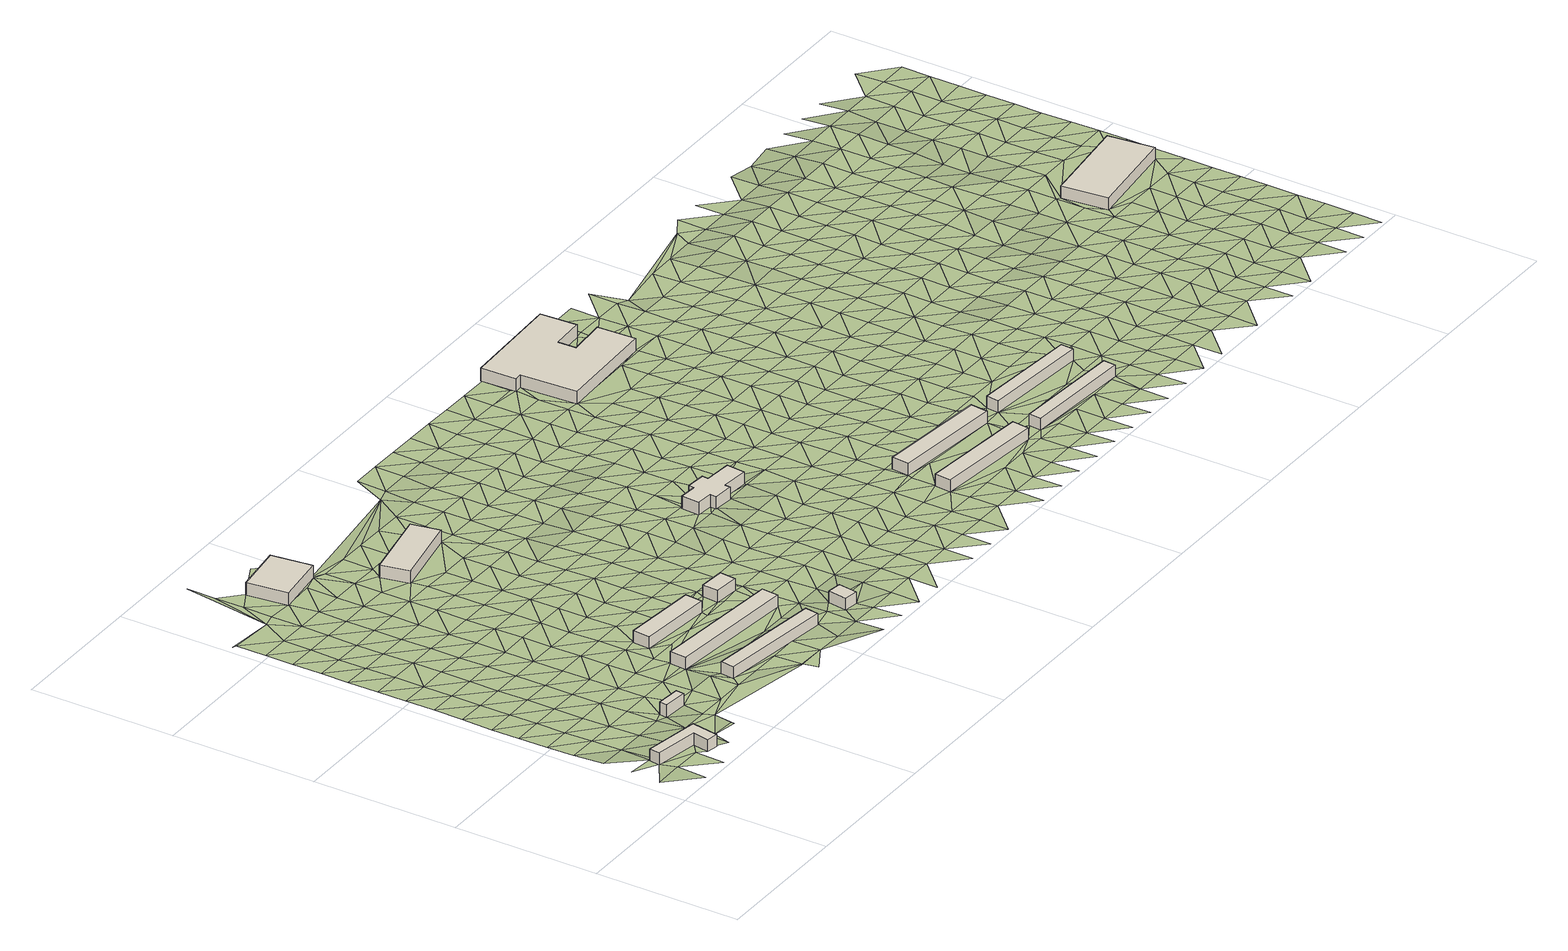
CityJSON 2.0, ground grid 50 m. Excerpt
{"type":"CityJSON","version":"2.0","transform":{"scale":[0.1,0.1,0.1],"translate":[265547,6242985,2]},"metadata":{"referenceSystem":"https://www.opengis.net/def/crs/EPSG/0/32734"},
"CityObjects":{
"building1":{"type":"Building","attributes":{"building":"transportation","building:levels":"1","footprint":{"type":"Polygon"},"plus_code":"C5XGXFXV+XVR","ground_height":4.85,"building_height":4.1,"roof_height":8.95},"geometry":[{"type":"Solid","lod":"1","boundaries":[[[[0,1,2,3]],[[1,4,5,2]],[[4,6,7,5]],[[6,8,9,7]],[[8,10,11,9]],[[10,0,3,11]],[[3,2,5,7,9,11]],[[10,8,6,4,1,0]]]]}]},
"building2":{"type":"Building","attributes":{"building":"transportation","building:levels":"1","footprint":{"type":"Polygon"},"plus_code":"C6X8XCX4+XVR","ground_height":4.51,"building_height":4.1,"roof_height":8.61},"geometry":[{"type":"Solid","lod":"1","boundaries":[[[[12,13,14,15]],[[13,16,17,14]],[[16,18,19,17]],[[18,12,15,19]],[[15,14,17,19]],[[18,16,13,12]]]]}]},
"building3":{"type":"Building","attributes":{"building":"industrial","building:levels":"1","footprint":{"type":"Polygon"},"plus_code":"C6X7X7XX+X3X","ground_height":3.92,"building_height":4.1,"roof_height":8.02},"geometry":[{"type":"Solid","lod":"1","boundaries":[[[[20,21,22,23]],[[21,24,25,22]],[[24,26,27,25]],[[26,28,29,27]],[[28,20,23,29]],[[23,22,25,27,29]],[[28,26,24,21,20]]]]}]},
"building4":{"type":"Building","attributes":{"building":"transportation","building:levels":"1","footprint":{"type":"Polygon"},"plus_code":"C8XHXHXJ+X8R","ground_height":4.51,"building_height":4.1,"roof_height":8.61},"geometry":[{"type":"Solid","lod":"1","boundaries":[[[[30,31,32,33]],[[31,34,35,32]],[[34,36,37,35]],[[36,30,33,37]],[[33,32,35,37]],[[36,34,31,30]]]]}]},
"building5":{"type":"Building","attributes":{"building":"transportation","building:levels":"1","footprint":{"type":"Polygon"},"plus_code":"C8X8XQX5+X2V","ground_height":3.94,"building_height":4.1,"roof_height":8.04},"geometry":[{"type":"Solid","lod":"1","boundaries":[[[[38,39,40,41]],[[39,42,43,40]],[[42,44,45,43]],[[44,38,41,45]],[[41,40,43,45]],[[44,42,39,38]]]]}]},
"building6":{"type":"Building","attributes":{"building":"transportation","building:levels":"1","footprint":{"type":"Polygon"},"plus_code":"C8XHXRXC+X8X","ground_height":4.06,"building_height":4.1,"roof_height":8.16},"geometry":[{"type":"Solid","lod":"1","boundaries":[[[[46,47,48,49]],[[47,50,51,48]],[[50,52,53,51]],[[52,46,49,53]],[[49,48,51,53]],[[52,50,47,46]]]]}]},
"building7":{"type":"Building","attributes":{"building":"industrial","building:levels":"1","footprint":{"type":"Polygon"},"plus_code":"C8X2X2XF+X9X","ground_height":3.3,"building_height":4.1,"roof_height":7.4},"geometry":[{"type":"Solid","lod":"1","boundaries":[[[[54,55,56,57]],[[55,58,59,56]],[[58,60,61,59]],[[60,54,57,61]],[[57,56,59,61]],[[60,58,55,54]]]]}]},
"building8":{"type":"Building","attributes":{"building":"transportation","building:levels":"1","footprint":{"type":"Polygon"},"plus_code":"C9XHXPX6+X7W","ground_height":3.91,"building_height":4.1,"roof_height":8.01},"geometry":[{"type":"Solid","lod":"1","boundaries":[[[[62,63,64,65]],[[63,66,67,64]],[[66,68,69,67]],[[68,62,65,69]],[[65,64,67,69]],[[68,66,63,62]]]]}]},
"building9":{"type":"Building","attributes":{"building":"transportation","building:levels":"1","footprint":{"type":"Polygon"},"plus_code":"CCX7XCXG+XVX","ground_height":4.82,"building_height":4.1,"roof_height":8.92},"geometry":[{"type":"Solid","lod":"1","boundaries":[[[[70,71,72,73]],[[71,74,75,72]],[[74,76,77,75]],[[76,70,73,77]],[[73,72,75,77]],[[76,74,71,70]]]]}]},
"building10":{"type":"Building","attributes":{"building":"train_station","building:levels":"1","footprint":{"type":"Polygon"},"plus_code":"CFXWX7XV+X5W","ground_height":4.11,"building_height":4.1,"roof_height":8.21},"geometry":[{"type":"Solid","lod":"1","boundaries":[[[[78,79,80,81]],[[79,82,83,80]],[[82,84,85,83]],[[84,86,87,85]],[[86,88,89,87]],[[88,90,91,89]],[[90,92,93,91]],[[92,94,95,93]],[[94,96,97,95]],[[96,98,99,97]],[[98,100,101,99]],[[100,78,81,101]],[[81,80,83,85,87,89,91,93,95,97,99,101]],[[100,98,96,94,92,90,88,86,84,82,79,78]]]]}]},
"building11":{"type":"Building","attributes":{"building":"transportation","building:levels":"1","footprint":{"type":"Polygon"},"plus_code":"CJXVXPXR+X2W","ground_height":3.8,"building_height":4.1,"roof_height":7.9},"geometry":[{"type":"Solid","lod":"1","boundaries":[[[[102,103,104,105]],[[103,106,107,104]],[[106,108,109,107]],[[108,102,105,109]],[[105,104,107,109]],[[108,106,103,102]]]]}]},
"building12":{"type":"Building","attributes":{"building":"transportation","building:levels":"1","footprint":{"type":"Polygon"},"plus_code":"CJXXX7X3+XRX","ground_height":3.8,"building_height":4.1,"roof_height":7.9},"geometry":[{"type":"Solid","lod":"1","boundaries":[[[[110,111,112,113]],[[111,114,115,112]],[[114,116,117,115]],[[116,110,113,117]],[[113,112,115,117]],[[116,114,111,110]]]]}]},
"building13":{"type":"Building","attributes":{"building":"industrial","building:levels":"1","footprint":{"type":"Polygon"},"plus_code":"CHXMXHXW+XMV","ground_height":2.96,"building_height":4.1,"roof_height":7.06},"geometry":[{"type":"Solid","lod":"1","boundaries":[[[[118,119,120,121]],[[119,122,123,120]],[[122,124,125,123]],[[124,126,127,125]],[[126,128,129,127]],[[128,130,131,129]],[[130,132,133,131]],[[132,134,135,133]],[[134,136,137,135]],[[136,118,121,137]],[[121,120,123,125,127,129,131,133,135,137]],[[136,134,132,130,128,126,124,122,119,118]]]]}]},
"building14":{"type":"Building","attributes":{"building":"transportation","building:levels":"1","footprint":{"type":"Polygon"},"plus_code":"CQX4XCX5+X9X","ground_height":3.75,"building_height":4.1,"roof_height":7.85},"geometry":[{"type":"Solid","lod":"1","boundaries":[[[[138,139,140,141]],[[139,142,143,140]],[[142,144,145,143]],[[144,138,141,145]],[[141,140,143,145]],[[144,142,139,138]]]]}]},
"building15":{"type":"Building","attributes":{"building":"transportation","building:levels":"1","footprint":{"type":"Polygon"},"plus_code":"CQX5XQXV+X8V","ground_height":3.78,"building_height":4.1,"roof_height":7.88},"geometry":[{"type":"Solid","lod":"1","boundaries":[[[[146,147,148,149]],[[147,150,151,148]],[[150,152,153,151]],[[152,146,149,153]],[[149,148,151,153]],[[152,150,147,146]]]]}]},
"building16":{"type":"Building","attributes":{"building":"industrial","building:levels":"1","footprint":{"type":"Polygon"},"plus_code":"C4XVX5X9+XCW","ground_height":3.7,"building_height":4.1,"roof_height":7.8},"geometry":[{"type":"Solid","lod":"1","boundaries":[[[[154,155,156,157]],[[155,158,159,156]],[[158,160,161,159]],[[160,154,157,161]],[[157,156,159,161]],[[160,158,155,154]]]]}]},
"terrain1":{"type":"TINRelief","geometry":[{"type":"CompositeSurface","lod":"1","boundaries":[[[162,163,164]],[[165,163,162]],[[166,165,167]],[[168,169,170]],[[170,169,167]],[[171,165,162]],[[172,168,173]],[[174,170,167]],[[173,168,170]],[[162,175,171]],[[174,167,176]],[[172,177,178]],[[170,174,176]],[[177,172,173]],[[8,165,171]],[[178,179,180]],[[181,173,170]],[[177,179,178]],[[182,176,167]],[[176,181,170]],[[10,8,171]],[[183,180,184]],[[185,177,173]],[[184,180,179]],[[181,185,173]],[[183,186,187]],[[179,177,188]],[[186,183,184]],[[189,181,176]],[[177,185,188]],[[190,191,192]],[[193,187,194]],[[182,191,190]],[[189,176,182]],[[184,179,195]],[[194,187,186]],[[196,190,192]],[[197,185,181]],[[190,196,182]],[[188,195,179]],[[198,193,199]],[[196,189,182]],[[189,197,181]],[[184,200,186]],[[199,193,194]],[[195,200,184]],[[198,201,202]],[[188,185,203]],[[197,204,185]],[[194,186,205]],[[201,198,199]],[[189,18,197]],[[189,196,206]],[[195,188,203]],[[200,205,186]],[[203,185,204]],[[207,196,208]],[[202,209,210]],[[16,197,18]],[[18,189,211]],[[206,196,207]],[[199,194,212]],[[197,16,204]],[[209,202,201]],[[200,195,213]],[[205,212,194]],[[206,211,189]],[[214,215,210]],[[213,195,203]],[[207,208,206]],[[214,210,209]],[[200,216,205]],[[201,199,217]],[[212,218,199]],[[16,219,204]],[[220,18,211]],[[221,222,215]],[[203,204,219]],[[216,200,213]],[[209,201,217]],[[221,215,214]],[[199,218,217]],[[212,205,223]],[[16,224,219]],[[225,226,222]],[[227,213,203]],[[228,211,206]],[[205,216,223]],[[209,229,214]],[[225,222,221]],[[228,220,211]],[[219,227,203]],[[218,212,230]],[[229,209,217]],[[216,213,231]],[[232,226,233]],[[223,230,212]],[[221,214,234]],[[235,224,220]],[[227,231,213]],[[218,236,217]],[[234,214,229]],[[228,235,220]],[[224,237,219]],[[238,223,216]],[[225,233,226]],[[230,236,218]],[[239,228,206]],[[225,221,240]],[[237,227,219]],[[231,238,216]],[[229,217,241]],[[224,235,237]],[[240,221,234]],[[230,223,242]],[[241,217,236]],[[238,242,223]],[[243,231,227]],[[234,229,244]],[[240,245,225]],[[227,237,246]],[[245,233,225]],[[247,236,230]],[[228,248,235]],[[244,229,241]],[[242,247,230]],[[243,227,246]],[[249,238,231]],[[234,250,240]],[[248,228,239]],[[237,235,251]],[[252,241,236]],[[250,234,244]],[[239,206,253]],[[238,249,242]],[[245,254,233]],[[231,243,249]],[[247,252,236]],[[255,245,240]],[[235,248,251]],[[256,246,237]],[[254,257,233]],[[244,241,258]],[[255,240,250]],[[248,239,259]],[[252,258,241]],[[237,251,260]],[[261,233,257]],[[247,242,262]],[[256,237,260]],[[242,249,263]],[[254,245,264]],[[248,259,30]],[[243,246,265]],[[266,250,244]],[[245,255,267]],[[268,259,239]],[[251,248,30]],[[269,233,261]],[[256,270,246]],[[242,263,262]],[[258,266,244]],[[257,254,264]],[[245,267,264]],[[243,265,249]],[[271,252,247]],[[260,251,256]],[[246,270,265]],[[250,272,255]],[[30,273,251]],[[252,271,258]],[[257,274,261]],[[247,262,271]],[[266,272,250]],[[239,275,268]],[[276,263,249]],[[257,264,274]],[[255,277,267]],[[276,249,265]],[[278,259,268]],[[275,239,253]],[[272,277,255]],[[279,270,256]],[[280,265,270]],[[266,258,281]],[[258,271,282]],[[263,283,262]],[[276,284,263]],[[267,285,264]],[[286,273,30]],[[251,273,286]],[[270,279,280]],[[277,287,267]],[[258,282,281]],[[265,288,276]],[[288,265,280]],[[262,283,271]],[[289,272,266]],[[263,284,283]],[[278,268,275]],[[287,285,267]],[[272,289,277]],[[266,281,289]],[[259,278,290]],[[282,271,291]],[[279,256,292]],[[276,288,293]],[[284,276,293]],[[291,271,283]],[[253,294,295]],[[285,28,264]],[[275,253,295]],[[286,296,251]],[[292,280,279]],[[287,277,297]],[[275,295,278]],[[282,298,281]],[[277,289,299]],[[298,282,291]],[[28,285,287]],[[283,284,300]],[[277,299,297]],[[284,293,301]],[[274,302,303]],[[30,304,286]],[[281,305,289]],[[293,288,306]],[[290,307,259]],[[287,297,28]],[[284,301,300]],[[295,290,278]],[[305,281,298]],[[308,291,283]],[[299,289,309]],[[292,310,280]],[[298,291,308]],[[283,300,308]],[[311,289,305]],[[301,293,312]],[[251,296,313]],[[292,256,52]],[[314,20,28]],[[28,297,314]],[[297,299,315]],[[309,289,311]],[[293,306,312]],[[38,306,288]],[[290,295,316]],[[317,305,298]],[[299,309,315]],[[298,308,317]],[[318,314,297]],[[304,296,286]],[[300,301,319]],[[301,312,320]],[[314,321,20]],[[315,318,297]],[[322,311,305]],[[300,319,308]],[[301,320,319]],[[317,322,305]],[[323,316,295]],[[292,324,310]],[[307,290,316]],[[306,325,312]],[[309,311,326]],[[321,314,318]],[[317,308,327]],[[322,326,311]],[[325,306,38]],[[328,320,312]],[[327,308,319]],[[304,329,296]],[[324,292,52]],[[312,325,328]],[[318,315,330]],[[329,313,296]],[[331,307,316]],[[332,310,324]],[[333,322,317]],[[317,327,334]],[[316,323,331]],[[319,320,335]],[[328,336,320]],[[38,310,62]],[[337,321,318]],[[317,334,333]],[[304,307,338]],[[324,339,332]],[[319,335,327]],[[340,326,322]],[[341,325,38]],[[320,336,335]],[[310,332,62]],[[309,326,342]],[[338,307,331]],[[341,328,325]],[[318,330,337]],[[304,343,329]],[[52,339,324]],[[322,333,340]],[[62,341,38]],[[344,334,327]],[[313,329,343]],[[330,315,54]],[[338,343,304]],[[328,345,336]],[[327,335,344]],[[74,338,331]],[[346,20,321]],[[345,328,341]],[[339,347,332]],[[348,74,331]],[[326,340,342]],[[349,335,336]],[[347,339,52]],[[333,334,350]],[[71,338,74]],[[351,52,313]],[[344,352,334]],[[348,331,353]],[[71,343,338]],[[351,313,343]],[[62,68,341]],[[349,336,345]],[[330,354,337]],[[340,333,350]],[[334,352,350]],[[335,355,344]],[[348,76,74]],[[356,347,52]],[[356,52,351]],[[341,357,345]],[[355,335,349]],[[358,343,71]],[[341,68,357]],[[54,354,330]],[[347,356,68]],[[337,346,321]],[[359,352,344]],[[343,360,351]],[[350,361,340]],[[361,342,340]],[[70,76,362]],[[349,345,363]],[[70,358,71]],[[344,355,359]],[[68,356,357]],[[364,76,348]],[[351,360,356]],[[345,357,363]],[[360,343,358]],[[365,355,349]],[[76,366,362]],[[367,350,352]],[[352,359,368]],[[364,348,369]],[[361,370,342]],[[366,70,362]],[[356,371,357]],[[363,365,349]],[[372,54,342]],[[350,367,361]],[[354,346,337]],[[76,364,366]],[[352,368,367]],[[371,356,360]],[[342,370,372]],[[373,354,54]],[[70,374,358]],[[359,355,375]],[[357,376,363]],[[365,375,355]],[[377,370,361]],[[54,372,373]],[[70,366,374]],[[357,371,376]],[[378,368,359]],[[358,379,360]],[[361,367,377]],[[380,365,363]],[[364,369,381]],[[375,378,359]],[[360,379,371]],[[380,363,376]],[[379,358,374]],[[354,373,346]],[[370,382,372]],[[364,381,366]],[[367,368,383]],[[370,377,384]],[[378,383,368]],[[373,372,382]],[[385,376,371]],[[375,365,386]],[[370,384,382]],[[387,365,380]],[[374,366,388]],[[377,367,389]],[[371,379,385]],[[386,365,387]],[[381,388,366]],[[383,389,367]],[[390,378,375]],[[391,380,376]],[[392,384,377]],[[382,393,373]],[[385,394,376]],[[393,346,373]],[[378,390,383]],[[374,395,379]],[[375,386,390]],[[388,396,374]],[[389,392,377]],[[397,381,398]],[[391,376,394]],[[399,387,380]],[[395,385,379]],[[395,374,396]],[[382,384,400]],[[381,397,388]],[[392,401,384]],[[393,402,346]],[[389,383,403]],[[380,391,399]],[[383,390,404]],[[382,400,393]],[[405,386,387]],[[406,394,385]],[[400,384,401]],[[346,402,407]],[[408,396,388]],[[383,404,403]],[[385,395,406]],[[386,405,390]],[[409,392,389]],[[405,387,399]],[[388,397,408]],[[410,402,393]],[[391,394,411]],[[392,409,401]],[[393,400,410]],[[394,406,412]],[[389,403,409]],[[404,390,413]],[[395,396,414]],[[396,408,415]],[[391,411,399]],[[411,394,412]],[[413,390,405]],[[416,407,402]],[[414,406,395]],[[402,410,417]],[[415,414,396]],[[400,401,418]],[[408,397,419]],[[404,420,403]],[[401,409,421]],[[405,399,422]],[[402,417,416]],[[420,404,413]],[[419,397,423]],[[400,418,410]],[[412,406,424]],[[418,401,421]],[[425,399,411]],[[425,422,399]],[[426,415,408]],[[403,427,409]],[[414,424,406]],[[413,405,428]],[[426,408,419]],[[428,405,422]],[[427,403,420]],[[429,411,412]],[[417,410,430]],[[421,409,431]],[[430,410,418]],[[424,429,412]],[[411,432,425]],[[433,414,415]],[[434,415,426]],[[431,409,427]],[[435,413,428]],[[436,422,425]],[[417,437,416]],[[438,420,413]],[[439,432,411]],[[429,439,411]],[[437,417,430]],[[433,415,434]],[[425,432,436]],[[418,421,440]],[[420,438,427]],[[441,424,414]],[[435,428,442]],[[421,431,443]],[[438,413,435]],[[444,442,428]],[[419,445,426]],[[419,446,447]],[[418,440,430]],[[424,441,429]],[[440,421,443]],[[442,448,435]],[[449,416,437]],[[414,433,441]],[[448,442,444]],[[445,434,426]],[[431,427,450]],[[419,447,445]],[[439,451,432]],[[450,427,438]],[[452,437,430]],[[439,429,453]],[[454,443,431]],[[452,430,440]],[[429,441,455]],[[456,435,448]],[[435,456,438]],[[433,434,457]],[[434,445,458]],[[450,454,431]],[[459,449,437]],[[439,453,451]],[[429,455,453]],[[433,457,441]],[[452,459,437]],[[457,434,458]],[[448,460,456]],[[443,461,440]],[[445,447,462]],[[438,463,450]],[[454,464,443]],[[451,465,466]],[[438,456,463]],[[462,447,467]],[[461,452,440]],[[468,455,441]],[[461,443,464]],[[449,459,469]],[[465,451,453]],[[470,458,445]],[[471,454,450]],[[468,441,457]],[[460,472,473]],[[474,466,465]],[[445,462,470]],[[471,450,463]],[[475,459,452]],[[456,460,476]],[[477,453,455]],[[478,464,454]],[[452,461,475]],[[468,479,455]],[[473,472,96]],[[476,463,456]],[[480,457,458]],[[470,481,458]],[[454,471,478]],[[473,476,460]],[[477,465,453]],[[462,467,482]],[[455,479,477]],[[483,469,459]],[[457,480,468]],[[459,475,484]],[[458,481,480]],[[461,464,485]],[[482,470,462]],[[486,474,465]],[[464,478,487]],[[471,463,488]],[[474,486,96]],[[483,459,484]],[[476,489,463]],[[461,485,475]],[[479,468,490]],[[485,464,487]],[[486,465,477]],[[96,491,473]],[[471,488,478]],[[488,463,489]],[[468,480,490]],[[492,481,470]],[[473,491,476]],[[470,482,493]],[[494,477,479]],[[484,475,495]],[[96,486,491]],[[470,493,492]],[[487,478,496]],[[485,495,475]],[[481,497,480]],[[479,490,494]],[[498,489,476]],[[488,496,478]],[[499,486,477]],[[484,500,483]],[[481,492,497]],[[476,491,498]],[[477,494,499]],[[495,500,484]],[[480,114,490]],[[485,487,501]],[[493,482,502]],[[496,503,487]],[[497,504,480]],[[486,505,491]],[[506,488,489]],[[489,498,507]],[[508,502,482]],[[480,504,114]],[[490,509,494]],[[501,487,503]],[[499,505,486]],[[500,510,483]],[[492,493,511]],[[512,495,485]],[[488,506,496]],[[506,489,507]],[[114,509,490]],[[498,491,513]],[[502,511,493]],[[514,499,494]],[[495,512,500]],[[485,501,512]],[[505,513,491]],[[515,503,496]],[[514,494,509]],[[516,507,498]],[[497,517,504]],[[496,506,515]],[[111,509,114]],[[513,516,498]],[[114,504,517]],[[518,505,499]],[[510,500,519]],[[511,520,492]],[[499,514,521]],[[500,512,522]],[[523,501,503]],[[506,507,524]],[[503,515,525]],[[505,518,513]],[[511,502,520]],[[499,521,518]],[[500,522,519]],[[526,509,111]],[[516,524,507]],[[502,527,528]],[[501,523,512]],[[514,509,526]],[[523,503,525]],[[529,515,506]],[[502,528,520]],[[524,529,506]],[[530,516,513]],[[513,518,531]],[[532,521,514]],[[533,525,515]],[[522,512,534]],[[535,512,523]],[[517,497,536]],[[526,537,514]],[[513,531,530]],[[529,533,515]],[[521,532,518]],[[526,111,538]],[[523,525,539]],[[522,540,519]],[[541,524,516]],[[514,537,532]],[[534,512,535]],[[520,108,492]],[[523,539,535]],[[524,541,529]],[[533,542,525]],[[516,530,541]],[[542,539,525]],[[540,522,534]],[[531,518,543]],[[528,544,520]],[[545,546,528]],[[116,114,517]],[[526,538,537]],[[543,518,532]],[[547,519,540]],[[535,539,548]],[[528,546,544]],[[548,534,535]],[[529,549,533]],[[497,550,536]],[[529,541,551]],[[534,547,540]],[[552,532,537]],[[530,531,553]],[[531,543,554]],[[549,542,533]],[[534,555,547]],[[537,538,552]],[[529,551,549]],[[530,553,541]],[[542,556,539]],[[538,111,110]],[[531,554,553]],[[532,557,543]],[[108,520,544]],[[532,552,557]],[[536,116,517]],[[558,544,546]],[[551,541,559]],[[542,549,556]],[[560,554,543]],[[559,541,553]],[[546,561,558]],[[538,562,552]],[[543,557,560]],[[549,551,563]],[[564,544,558]],[[563,551,559]],[[556,565,539]],[[108,544,564]],[[557,552,566]],[[567,553,554]],[[560,568,554]],[[569,556,549]],[[566,552,562]],[[538,110,562]],[[554,568,567]],[[549,563,569]],[[560,557,570]],[[571,559,553]],[[536,550,116]],[[570,557,566]],[[139,108,564]],[[558,572,564]],[[553,567,571]],[[569,573,556]],[[550,108,574]],[[575,568,560]],[[563,559,576]],[[577,572,558]],[[550,578,116]],[[574,108,139]],[[566,562,579]],[[550,574,578]],[[573,565,556]],[[565,580,539]],[[560,570,575]],[[576,569,563]],[[576,559,571]],[[579,562,110]],[[564,581,139]],[[572,581,564]],[[116,582,110]],[[567,568,583]],[[578,150,116]],[[568,575,584]],[[570,566,585]],[[569,586,573]],[[582,116,150]],[[578,574,587]],[[579,588,566]],[[567,583,571]],[[568,584,583]],[[569,576,586]],[[582,147,110]],[[150,578,587]],[[570,585,575]],[[566,588,585]],[[110,147,579]],[[573,589,565]],[[147,582,150]],[[571,590,576]],[[573,586,589]],[[591,139,581]],[[584,575,592]],[[581,572,591]],[[590,571,583]],[[572,593,594]],[[595,588,579]],[[596,597,598]],[[585,592,575]],[[579,147,595]],[[587,574,599]],[[586,576,600]],[[589,601,565]],[[572,594,591]],[[565,601,580]],[[600,576,590]],[[150,587,599]],[[602,583,584]],[[592,603,584]],[[604,585,588]],[[605,589,586]],[[606,598,597]],[[588,595,607]],[[608,139,591]],[[583,602,590]],[[584,603,602]],[[605,586,600]],[[585,604,592]],[[588,607,604]],[[595,147,609]],[[606,580,610]],[[611,601,589]],[[612,600,590]],[[589,605,613]],[[611,580,601]],[[614,603,592]],[[594,608,591]],[[615,150,599]],[[612,590,602]],[[616,617,594]],[[598,606,618]],[[607,595,609]],[[589,613,611]],[[592,604,614]],[[580,619,610]],[[620,605,600]],[[599,574,621]],[[594,617,608]],[[622,598,618]],[[610,619,606]],[[139,608,623]],[[612,620,600]],[[607,624,604]],[[602,603,625]],[[619,580,611]],[[603,614,626]],[[606,627,618]],[[624,607,609]],[[628,613,605]],[[625,612,602]],[[603,626,625]],[[620,629,605]],[[604,630,614]],[[622,618,627]],[[606,619,627]],[[613,628,611]],[[630,604,624]],[[147,146,609]],[[605,629,628]],[[152,150,615]],[[631,608,617]],[[626,614,632]],[[633,620,612]],[[612,625,634]],[[617,635,631]],[[619,611,636]],[[621,615,599]],[[632,614,630]],[[637,622,627]],[[609,638,624]],[[620,633,629]],[[636,611,628]],[[612,634,633]],[[626,639,625]],[[640,608,631]],[[609,641,638]],[[639,626,632]],[[642,630,624]],[[627,619,643]],[[644,628,629]],[[623,608,640]],[[619,636,645]],[[634,625,646]],[[629,633,644]],[[641,609,146]],[[630,642,632]],[[624,638,642]],[[619,645,643]],[[646,625,639]],[[631,623,640]],[[621,647,615]],[[628,648,636]],[[152,615,647]],[[634,649,633]],[[628,644,648]],[[650,623,631]],[[651,639,632]],[[627,643,652]],[[649,634,646]],[[653,650,631]],[[654,645,636]],[[638,641,655]],[[651,632,642]],[[633,656,644]],[[636,648,654]],[[657,643,645]],[[658,646,639]],[[623,659,621]],[[633,649,656]],[[641,146,655]],[[650,659,623]],[[647,621,660]],[[651,658,639]],[[643,657,652]],[[642,638,661]],[[645,662,657]],[[648,644,663]],[[654,662,645]],[[638,655,664]],[[152,647,660]],[[663,644,656]],[[659,660,621]],[[661,651,642]],[[649,646,665]],[[638,664,661]],[[658,666,646]],[[654,648,667]],[[146,152,668]],[[669,659,650]],[[646,666,665]],[[667,648,663]],[[660,668,152]],[[670,656,649]],[[671,655,146]],[[669,650,672]],[[673,662,654]],[[674,658,651]],[[671,664,655]],[[651,661,675]],[[676,660,659]],[[656,670,663]],[[654,667,673]],[[649,665,670]],[[671,146,668]],[[677,657,662]],[[658,674,666]],[[651,675,674]],[[659,669,676]],[[661,664,678]],[[662,673,679]],[[671,678,664]],[[680,667,663]],[[666,681,665]],[[660,682,668]],[[663,670,683]],[[660,676,684]],[[685,675,661]],[[669,672,686]],[[662,679,677]],[[681,666,674]],[[667,680,673]],[[671,668,682]],[[678,685,661]],[[663,683,680]],[[682,660,684]],[[665,687,670]],[[669,686,676]],[[674,675,688]],[[687,665,681]],[[679,673,689]],[[690,678,671]],[[685,688,675]],[[684,676,691]],[[692,683,670]],[[680,689,673]],[[690,671,682]],[[686,691,676]],[[692,670,687]],[[678,693,685]],[[694,681,674]],[[688,695,674]],[[696,677,679]],[[683,697,680]],[[689,698,679]],[[677,699,657]],[[693,678,690]],[[681,694,687]],[[682,684,700]],[[694,674,695]],[[691,701,684]],[[683,692,697]],[[702,688,685]],[[703,686,704]],[[679,698,696]],[[690,682,700]],[[702,685,693]],[[700,684,701]],[[705,689,680]],[[686,703,691]],[[692,687,706]],[[680,697,707]],[[708,695,688]],[[687,694,706]],[[689,705,698]],[[690,709,693]],[[680,707,705]],[[688,702,708]],[[710,701,691]],[[697,692,711]],[[700,709,690]],[[691,703,710]],[[706,711,692]],[[698,712,696]],[[694,695,713]],[[696,699,677]],[[695,708,714]],[[702,693,715]],[[716,707,697]],[[712,698,705]],[[709,717,693]],[[694,713,706]],[[701,718,700]],[[713,695,714]],[[701,710,719]],[[711,716,697]],[[702,715,708]],[[715,693,717]],[[705,707,720]],[[700,718,709]],[[696,712,721]],[[719,718,701]],[[710,703,722]],[[723,711,706]],[[716,720,707]],[[714,708,724]],[[723,706,713]],[[725,722,703]],[[696,721,699]],[[726,717,709]],[[715,724,708]],[[712,705,727]],[[728,719,710]],[[711,729,716]],[[720,730,705]],[[709,718,726]],[[722,728,710]],[[729,711,723]],[[721,712,727]],[[713,714,731]],[[727,705,730]],[[724,732,714]],[[733,715,717]],[[734,720,716]],[[719,735,718]],[[717,726,736]],[[723,713,731]],[[731,714,732]],[[728,735,719]],[[734,716,729]],[[715,733,724]],[[737,722,725]],[[733,717,736]],[[738,699,721]],[[739,730,720]],[[718,740,726]],[[738,721,727]],[[722,737,728]],[[723,741,729]],[[720,734,739]],[[735,740,718]],[[742,732,724]],[[731,741,723]],[[736,726,743]],[[724,733,742]],[[727,730,744]],[[745,699,738]],[[730,739,746]],[[740,743,726]],[[735,728,747]],[[734,729,748]],[[728,737,749]],[[741,750,729]],[[751,733,736]],[[738,727,744]],[[752,731,732]],[[744,730,746]],[[732,742,753]],[[734,748,739]],[[743,751,736]],[[728,749,747]],[[748,729,750]],[[731,752,741]],[[754,740,735]],[[752,732,753]],[[742,733,755]],[[738,756,745]],[[746,739,757]],[[740,754,743]],[[751,755,733]],[[756,738,744]],[[735,747,754]],[[749,737,758]],[[759,750,741]],[[748,757,739]],[[753,742,760]],[[741,752,759]],[[758,737,761]],[[755,760,742]],[[762,744,746]],[[763,751,743]],[[757,764,746]],[[743,754,765]],[[766,752,753]],[[749,767,747]],[[768,748,750]],[[749,758,769]],[[750,759,770]],[[751,763,755]],[[744,762,756]],[[762,746,764]],[[760,766,753]],[[743,765,763]],[[748,768,757]],[[747,767,754]],[[749,769,767]],[[768,750,770]],[[759,752,771]],[[772,760,755]],[[773,774,756]],[[766,771,752]],[[775,764,757]],[[765,754,776]],[[772,755,763]],[[773,756,762]],[[770,759,777]],[[778,769,758]],[[757,768,775]],[[776,754,767]],[[779,766,760]],[[771,777,759]],[[780,778,758]],[[772,779,760]],[[762,764,781]],[[763,765,782]],[[783,768,770]],[[764,775,784]],[[765,776,785]],[[767,769,786]],[[778,787,769]],[[777,783,770]],[[782,772,763]],[[781,773,762]],[[771,766,788]],[[781,764,784]],[[779,789,766]],[[765,785,782]],[[775,768,790]],[[767,786,776]],[[769,787,786]],[[766,789,788]],[[783,790,768]],[[791,777,771]],[[792,778,780]],[[784,775,793]],[[794,779,772]],[[795,785,776]],[[772,782,796]],[[773,781,797]],[[778,792,787]],[[777,791,783]],[[790,793,775]],[[771,788,791]],[[776,786,795]],[[779,794,789]],[[772,796,794]],[[773,797,798]],[[799,781,784]],[[785,800,782]],[[801,790,783]],[[793,799,784]],[[795,800,785]],[[789,802,788]],[[787,803,786]],[[787,792,804]],[[801,783,791]],[[805,797,781]],[[806,796,782]],[[802,789,794]],[[807,793,790]],[[803,795,786]],[[799,805,781]],[[787,804,803]],[[800,806,782]],[[788,808,791]],[[790,801,807]],[[794,796,809]],[[802,808,788]],[[798,797,810]],[[799,793,811]],[[812,800,795]],[[806,809,796]],[[805,813,797]],[[804,792,814]],[[811,793,807]],[[795,803,812]],[[810,797,813]],[[801,791,815]],[[808,816,791]],[[814,792,817]],[[818,802,794]],[[809,819,794]],[[805,799,820]],[[806,800,821]],[[801,815,807]],[[811,822,799]],[[815,791,816]],[[800,812,823]],[[804,824,803]],[[794,819,818]],[[804,814,825]],[[809,806,821]],[[826,808,802]],[[799,822,820]],[[800,823,821]],[[827,819,809]],[[828,813,805]],[[807,829,811]],[[803,824,812]],[[804,825,824]],[[808,826,816]],[[802,818,826]],[[829,807,815]],[[813,828,810]],[[819,827,154]],[[827,809,830]],[[805,820,828]],[[154,818,819]],[[831,822,811]],[[823,812,832]],[[821,830,809]],[[833,825,814]],[[815,816,834]],[[811,829,831]],[[824,832,812]],[[816,826,834]],[[814,835,833]],[[828,836,810]],[[822,837,820]],[[838,821,823]],[[839,829,815]],[[822,831,840]],[[832,841,823]],[[824,825,842]],[[818,154,843]],[[833,844,825]],[[834,839,815]],[[827,830,845]],[[820,837,828]],[[818,843,826]],[[822,840,837]],[[823,841,838]],[[845,830,821]],[[831,829,846]],[[824,842,832]],[[825,844,842]],[[843,834,826]],[[839,846,829]],[[836,828,847]],[[821,838,845]],[[848,840,831]],[[849,841,832]],[[837,847,828]],[[850,844,833]],[[851,839,834]],[[846,848,831]],[[832,842,849]],[[834,843,851]],[[833,852,850]],[[843,154,853]],[[837,840,854]],[[855,838,841]],[[848,856,840]],[[841,849,857]],[[827,845,858]],[[844,859,842]],[[860,846,839]],[[844,850,861]],[[839,851,862]],[[840,856,854]],[[841,857,855]],[[863,845,838]],[[864,847,837]],[[842,859,849]],[[844,861,859]],[[839,862,860]],[[865,848,846]],[[843,853,851]],[[847,864,866]],[[838,855,863]],[[837,854,864]],[[867,853,154]],[[848,865,856]],[[857,849,868]],[[846,860,865]],[[862,851,869]],[[849,859,868]],[[853,869,851]],[[857,870,855]],[[845,863,858]],[[856,871,854]],[[856,865,872]],[[870,857,868]],[[860,862,873]],[[869,874,862]],[[855,875,863]],[[854,871,864]],[[856,872,871]],[[860,873,865]],[[875,855,870]],[[862,874,873]],[[853,876,869]],[[864,877,878]],[[879,872,865]],[[858,863,880]],[[863,875,880]],[[864,871,877]],[[853,867,876]],[[881,874,869]],[[879,865,873]],[[869,876,881]],[[871,872,882]],[[879,883,872]],[[858,880,884]],[[858,884,867]],[[885,873,874]],[[874,881,886]],[[871,882,877]],[[872,883,882]],[[873,885,879]],[[867,887,876]],[[874,886,885]],[[888,867,884]],[[876,887,881]],[[877,889,890]],[[867,888,887]],[[883,879,891]],[[877,882,889]],[[886,881,892]],[[879,885,891]],[[892,881,887]],[[883,893,882]],[[886,894,885]],[[883,891,895]],[[894,886,892]],[[893,889,882]],[[883,895,893]],[[885,896,891]],[[896,885,894]],[[895,891,897]],[[889,893,898]],[[891,896,897]],[[889,898,899]],[[893,895,900]],[[895,897,901]],[[898,893,900]],[[895,901,900]],[[898,902,899]],[[902,898,900]]]}]}
},
"vertices":[
[282,65,28],[298,159,28],[298,159,69],[282,65,69],[105,191,28],[105,191,69],[99,154,28],[99,154,69],[252,127,28],[252,127,69],[242,72,28],[242,72,69],
[435,278,23],[437,306,23],[437,306,66],[435,278,66],[354,313,23],[354,313,66],[351,285,23],[351,285,66],
[479,1622,16],[461,1758,16],[461,1758,60],[479,1622,60],[287,1735,16],[287,1735,60],[305,1595,16],[305,1595,60],[479,1618,16],[479,1618,60],
[650,281,25],[644,235,25],[644,235,66],[650,281,66],[1041,185,25],[1041,185,66],[1047,231,25],[1047,231,66],
[930,582,19],[670,605,19],[670,605,60],[930,582,60],[665,545,19],[665,545,60],[925,522,19],[925,522,60],
[624,445,20],[619,387,20],[619,387,62],[624,445,62],[1073,347,20],[1073,347,62],[1078,404,20],[1078,404,62],
[845,1505,11],[595,1456,11],[595,1456,54],[845,1505,54],[615,1358,11],[615,1358,54],[865,1407,11],[865,1407,54],
[1006,569,18],[1001,513,18],[1001,513,60],[1006,569,60],[1088,506,18],[1088,506,60],[1093,562,18],[1093,562,60],
[1213,216,28],[1164,223,28],[1164,223,69],[1213,216,69],[1155,157,28],[1155,157,69],[1204,150,28],[1204,150,69],
[1466,909,19],[1464,889,19],[1464,889,62],[1466,909,62],[1404,894,19],[1404,894,62],[1398,831,19],[1398,831,62],[1457,826,19],[1457,826,62],[1455,804,19],[1455,804,62],[1525,798,19],[1525,798,62],[1526,818,19],[1526,818,62],[1622,810,19],[1622,810,62],[1628,874,19],[1628,874,62],[1532,882,19],[1532,882,62],[1534,903,19],[1534,903,62],
[2301,286,17],[1920,322,17],[1920,322,59],[2301,286,59],[1914,265,17],[1914,265,59],[2295,228,17],[2295,228,59],
[2317,443,18],[1934,482,18],[1934,482,59],[2317,443,59],[1928,422,18],[1928,422,59],[2311,384,18],[2311,384,59],
[1764,1491,7],[2118,1506,7],[2118,1506,51],[1764,1491,51],[2112,1638,7],[2112,1638,51],[1977,1629,7],[1977,1629,51],[1975,1691,7],[1975,1691,51],[2091,1697,7],[2091,1697,51],[2085,1824,7],[2085,1824,51],[1724,1808,7],[1724,1808,51],[1729,1685,7],[1729,1685,51],[1755,1687,7],[1755,1687,51],
[2365,269,17],[2362,226,17],[2362,226,58],[2365,269,58],[2743,201,17],[2743,201,58],[2746,244,17],[2746,244,58],
[2756,401,18],[2383,431,18],[2383,431,59],[2756,401,59],[2379,387,18],[2379,387,59],[2753,356,18],[2753,356,59],
[3532,891,15],[3550,732,15],[3550,732,58],[3532,891,58],[3872,769,15],[3872,769,58],[3853,928,15],[3853,928,58],
[118,100,28],[18,100,25],[118,0,24],[99,154,30],[18,200,30],[105,191,30],[18,405,21],[18,300,27],[118,300,23],[218,100,28],[18,500,19],[118,405,20],[118,200,30],[218,0,24],[218,200,30],[118,500,18],[18,600,18],[118,600,19],[18,695,18],[218,300,23],[298,159,30],[18,800,20],[118,695,19],[218,405,20],[118,800,18],[18,900,21],[218,500,18],[318,200,30],[318,100,30],[282,65,30],[323,48,25],[18,1000,21],[118,900,19],[218,600,19],[333,104,30],[318,300,23],[18,1100,19],[118,1000,19],[218,695,19],[118,1100,19],[18,1205,19],[318,500,19],[318,405,21],[218,800,18],[432,166,28],[418,100,31],[418,89,31],[118,1205,17],[18,1300,20],[418,200,28],[218,900,19],[318,600,19],[118,1300,16],[18,1400,20],[318,695,19],[218,1100,19],[218,1000,19],[418,405,22],[435,278,25],[118,1400,18],[18,1495,20],[318,800,18],[437,306,25],[118,1495,19],[18,1600,20],[418,500,21],[518,200,27],[218,1205,17],[318,900,19],[418,600,19],[5,1605,20],[172,1589,19],[218,1300,16],[518,300,26],[318,1000,18],[518,405,22],[418,695,19],[619,200,26],[218,1400,18],[318,1100,18],[418,800,18],[518,600,20],[318,1205,16],[218,1495,19],[518,500,21],[418,900,18],[619,300,26],[518,695,20],[318,1300,16],[619,387,21],[418,1000,18],[821,98,29],[218,1600,19],[318,1400,17],[624,445,21],[218,1700,19],[418,1100,16],[644,235,26],[619,405,21],[218,1800,19],[518,900,18],[518,800,18],[305,1595,18],[619,600,20],[418,1205,16],[318,1495,18],[719,200,25],[218,1900,20],[619,500,20],[518,1000,17],[418,1300,16],[719,300,26],[287,1735,19],[819,100,29],[619,695,20],[418,1400,17],[819,200,25],[719,500,20],[665,545,20],[518,1205,16],[518,1100,16],[619,900,18],[619,800,17],[418,1600,17],[819,300,26],[418,1495,17],[670,605,20],[518,1300,16],[919,200,26],[619,1000,17],[819,500,20],[719,695,20],[831,49,30],[919,100,27],[919,300,25],[518,1495,16],[619,1100,16],[518,1400,16],[719,900,18],[719,800,18],[461,1758,19],[418,1800,19],[1047,231,28],[619,1205,16],[819,600,19],[1041,185,28],[719,1000,17],[615,1358,14],[925,522,20],[619,1300,16],[819,695,19],[1073,347,23],[518,1600,16],[595,1456,14],[1019,100,24],[719,1100,16],[619,1495,14],[819,900,18],[819,800,18],[619,1600,14],[719,1205,15],[1119,0,29],[919,500,20],[919,600,19],[719,1300,15],[819,1000,17],[919,695,19],[1019,300,23],[719,1495,13],[1119,100,24],[1001,513,19],[819,1205,15],[819,1100,15],[919,900,19],[919,800,19],[719,1600,13],[1119,200,28],[1019,500,19],[819,1300,14],[1019,600,18],[865,1407,12],[1119,300,23],[919,1000,17],[1019,695,18],[969,1686,16],[1088,506,19],[1219,100,23],[1019,800,22],[919,1205,14],[1119,405,20],[919,1100,15],[1219,0,26],[819,1600,12],[1019,900,23],[1119,500,19],[1119,600,18],[1219,300,22],[1019,1000,20],[1219,405,19],[919,1300,12],[1219,200,28],[1119,695,18],[1319,100,23],[1119,800,22],[1319,200,27],[1019,1205,11],[1019,1100,17],[1319,0,23],[919,1400,11],[1219,500,19],[919,1495,10],[919,1600,10],[1319,300,20],[1119,900,23],[1219,600,18],[1019,1300,10],[1119,1000,20],[1319,405,19],[1219,695,18],[1420,100,22],[1019,1495,9],[1119,1100,17],[1019,1400,10],[1319,500,19],[1219,900,25],[1219,800,24],[1420,200,23],[1119,1205,11],[1219,1000,22],[1319,695,17],[1119,1300,10],[1019,1600,9],[1319,600,17],[1420,405,19],[1420,300,19],[1520,100,21],[1420,0,22],[1319,800,24],[1119,1495,9],[1119,1400,10],[1019,1700,16],[1219,1205,13],[1219,1100,18],[1319,900,24],[1420,500,19],[1019,1800,18],[1520,200,21],[1219,1300,10],[1119,1600,9],[1420,695,17],[1420,600,17],[1319,1000,22],[1520,405,18],[1520,300,19],[1119,1800,18],[1119,1700,16],[1219,1495,9],[1620,100,21],[1319,1100,18],[1219,1400,10],[1398,831,23],[1620,0,20],[1520,500,19],[1420,800,23],[1620,200,20],[1319,1205,15],[1404,894,23],[1520,600,17],[1219,1600,9],[1319,1300,10],[1455,804,23],[1620,405,18],[1620,300,18],[1420,1000,21],[1457,826,23],[1219,1700,14],[1420,1100,19],[1520,695,17],[1319,1495,9],[1620,500,18],[1420,900,23],[1319,1400,9],[1464,889,23],[1720,200,20],[1720,0,20],[1720,100,22],[1466,909,23],[1219,1800,17],[1420,1205,16],[1525,798,22],[1319,1600,9],[1620,695,17],[1420,1300,11],[1620,600,17],[1520,1000,19],[1720,405,18],[1720,300,18],[1319,1700,12],[1534,903,21],[1420,1495,9],[1820,100,21],[1520,1100,18],[1420,1400,9],[1620,800,22],[1526,818,22],[1820,0,20],[1720,500,18],[1319,1800,15],[1820,200,19],[1520,1205,16],[1532,882,21],[1620,900,19],[1622,810,22],[1420,1600,9],[1620,1000,18],[1720,695,17],[1520,1300,13],[1720,600,17],[1820,405,18],[1820,300,18],[1920,100,19],[1420,1800,14],[1420,1700,10],[1520,1495,9],[1720,800,21],[1520,1400,10],[1620,1205,16],[1620,1100,17],[1820,500,18],[1720,900,18],[1914,265,18],[1920,200,18],[1820,600,17],[1520,1600,9],[1620,1300,15],[1920,322,18],[1720,1000,16],[1820,695,17],[1520,1700,10],[1620,1495,9],[2020,100,19],[1620,1400,11],[1920,405,18],[1820,800,18],[1720,1205,15],[1720,1100,16],[2020,0,19],[1920,500,18],[1520,1800,12],[2020,200,18],[1620,1600,9],[1820,900,17],[1920,600,18],[1720,1300,14],[1820,1000,15],[2020,405,18],[1920,800,15],[1620,1800,10],[2120,200,18],[1920,695,18],[1620,1700,9],[1720,1495,9],[1820,1100,16],[1720,1400,11],[2020,500,18],[2120,0,19],[2120,100,18],[1820,1205,15],[1920,1000,13],[1920,900,14],[2020,695,18],[1820,1300,12],[1729,1685,9],[1720,1600,9],[2221,300,18],[2020,600,18],[2120,500,17],[1764,1491,9],[1720,1700,9],[1920,1100,15],[1820,1400,10],[2020,800,15],[2221,200,17],[2221,0,19],[2221,100,17],[1720,1800,9],[1755,1687,9],[1920,1300,12],[2301,286,18],[1920,1205,15],[2120,600,16],[2020,1000,13],[2020,900,14],[1724,1808,9],[1920,1400,10],[2120,695,16],[2321,100,17],[2020,1100,15],[2120,800,13],[2321,0,19],[2221,500,17],[2020,1205,15],[2321,200,17],[2020,1495,9],[2221,600,14],[2120,1000,12],[2120,900,13],[2020,1300,12],[2221,695,14],[2120,1100,13],[2421,100,17],[2020,1400,10],[2365,269,18],[2221,800,12],[2120,1205,14],[2421,0,19],[2321,300,18],[2321,500,16],[2118,1506,9],[2421,200,18],[2321,405,18],[2221,1000,12],[2221,900,13],[2321,695,13],[2120,1300,12],[2421,300,18],[2321,600,13],[2120,1400,11],[2221,1100,12],[2521,200,18],[2321,800,11],[2521,0,18],[2521,100,17],[2421,500,16],[1975,1691,9],[1977,1629,9],[2091,1697,8],[2521,300,18],[2221,1205,15],[2120,1495,9],[2321,1000,12],[2321,900,12],[2421,695,14],[2221,1300,14],[2112,1638,9],[2421,600,14],[2621,200,18],[2521,500,16],[2120,1600,9],[2221,1495,10],[2321,1100,12],[2221,1400,11],[2421,800,11],[2621,300,18],[2621,0,18],[2621,100,17],[2120,1700,8],[2221,1600,10],[2321,1205,14],[2746,244,18],[2120,1800,7],[2743,201,18],[2521,600,15],[2421,1000,12],[2421,900,12],[2221,1700,7],[2321,1400,12],[2321,1300,14],[2521,695,15],[2721,100,17],[2521,800,12],[2421,1205,13],[2421,1100,12],[2721,0,17],[2321,1495,10],[2221,1800,7],[2621,600,15],[2521,900,12],[2721,200,18],[2621,500,17],[2621,695,15],[2321,1700,6],[2421,1300,14],[2321,1600,10],[2521,1000,12],[2721,300,18],[2421,1400,12],[2521,1100,13],[2821,100,17],[2621,800,11],[2321,1800,7],[2821,0,18],[2421,1495,10],[2721,500,18],[2521,1205,13],[2356,1680,6],[2621,900,11],[2821,200,18],[2821,300,18],[2721,695,16],[2421,1600,10],[2521,1300,15],[2721,600,16],[2621,1100,13],[2621,1000,12],[2521,1400,13],[2821,405,18],[2922,100,17],[2621,1205,14],[2821,500,17],[2922,0,18],[2521,1495,11],[2721,900,12],[2721,800,12],[2922,200,18],[2521,1700,7],[2821,600,16],[2521,1600,11],[2621,1400,14],[2721,1000,12],[2922,405,18],[2621,1300,15],[2922,300,18],[2821,695,16],[3022,100,18],[2721,1100,14],[2821,800,11],[2621,1495,12],[2922,500,17],[3022,200,18],[2721,1205,15],[2922,600,16],[2821,1000,13],[2821,900,12],[2621,1700,8],[2721,1300,16],[2621,1600,12],[2753,1759,11],[3022,405,18],[3022,300,18],[2922,695,16],[3122,100,17],[3022,0,18],[2721,1495,17],[2821,1100,14],[2721,1400,19],[2922,800,11],[3022,500,17],[3122,200,18],[2821,1205,16],[2721,1600,17],[2922,1000,13],[2922,900,12],[3022,695,15],[2821,1300,16],[3022,600,15],[3122,405,18],[3122,300,18],[2821,1400,18],[2721,1700,11],[3222,100,17],[2922,1100,14],[3022,800,11],[3222,0,16],[3122,500,17],[2821,1600,18],[3222,200,17],[2922,1205,16],[2821,1495,18],[3022,1000,12],[3022,900,11],[3122,695,15],[2922,1300,16],[3222,300,17],[3122,600,15],[3322,100,17],[2821,1700,10],[2922,1400,18],[3222,405,18],[3022,1100,13],[3122,800,8],[3222,500,18],[2922,1600,18],[2821,1800,10],[2922,1495,18],[3322,300,17],[3022,1300,15],[3322,200,17],[3022,1205,14],[3222,600,16],[3122,1000,12],[3122,900,11],[3322,405,17],[3222,695,16],[2922,1700,10],[3022,1400,16],[3422,100,16],[3122,1100,13],[3222,800,8],[3422,0,16],[3022,1600,17],[3322,600,16],[3022,1495,17],[3322,500,17],[3222,900,6],[3422,300,17],[3122,1300,15],[3422,200,16],[3122,1205,15],[3222,1000,9],[3322,695,16],[3022,1700,10],[2922,1800,10],[3122,1400,15],[3422,405,16],[3222,1100,13],[3522,100,17],[3322,800,14],[3522,0,15],[3122,1600,16],[3422,600,17],[3222,1205,14],[3122,1495,16],[3422,500,17],[3522,300,17],[3522,200,16],[3322,1000,7],[3322,900,9],[3222,1300,15],[3322,1100,13],[3622,100,17],[3222,1400,15],[3422,800,16],[3522,405,16],[3422,695,17],[3122,1700,9],[3122,1800,6],[3222,1495,15],[3522,500,17],[3322,1205,14],[3422,900,15],[3622,300,17],[3622,200,17],[3222,1600,15],[3522,600,17],[3322,1300,15],[3422,1000,13],[3522,695,17],[3211,1784,3],[3322,1400,15],[3622,405,17],[3222,1700,7],[3722,100,17],[3422,1205,10],[3422,1100,12],[3722,0,16],[3522,900,15],[3522,800,16],[3322,1600,15],[3622,600,17],[3322,1495,15],[3622,500,15],[3722,300,17],[3722,200,17],[3522,1000,14],[3550,732,17],[3322,1700,8],[3422,1300,13],[3622,695,17],[3422,1400,15],[3722,405,17],[3822,100,17],[3522,1100,12],[3822,0,16],[3322,1800,2],[3422,1600,15],[3722,600,16],[3522,1205,6],[3422,1495,15],[3722,500,15],[3822,300,17],[3622,1000,14],[3822,200,17],[3722,695,16],[3522,1300,7],[3422,1700,11],[3522,1400,13],[3822,405,17],[3923,100,17],[3622,1100,12],[3923,0,17],[3722,1000,14],[3522,1600,14],[3822,600,16],[3522,1495,14],[3822,500,15],[3872,769,17],[3923,300,17],[3622,1300,11],[3923,200,18],[3622,1205,12],[3822,695,16],[3522,1700,12],[3622,1400,8],[3422,1800,3],[3853,928,16],[3923,405,17],[3722,1100,12],[3923,500,16],[3622,1600,7],[3622,1495,7],[3722,1300,12],[3722,1205,11],[3923,600,16],[3822,1000,14],[3622,1700,13],[3522,1800,4],[3722,1400,11],[3923,695,16],[3822,1100,12],[3722,1600,11],[3722,1495,11],[3923,800,17],[3822,1300,12],[3822,1205,11],[3923,1000,16],[3923,900,17],[3722,1700,13],[3622,1800,5],[3822,1400,11],[3923,1100,14],[3822,1600,11],[3923,1205,12],[3822,1495,11],[3923,1300,12],[3923,1400,12],[3822,1700,13],[3822,1800,9],[3923,1600,13],[3923,1495,13],[3923,1700,13]
]}
